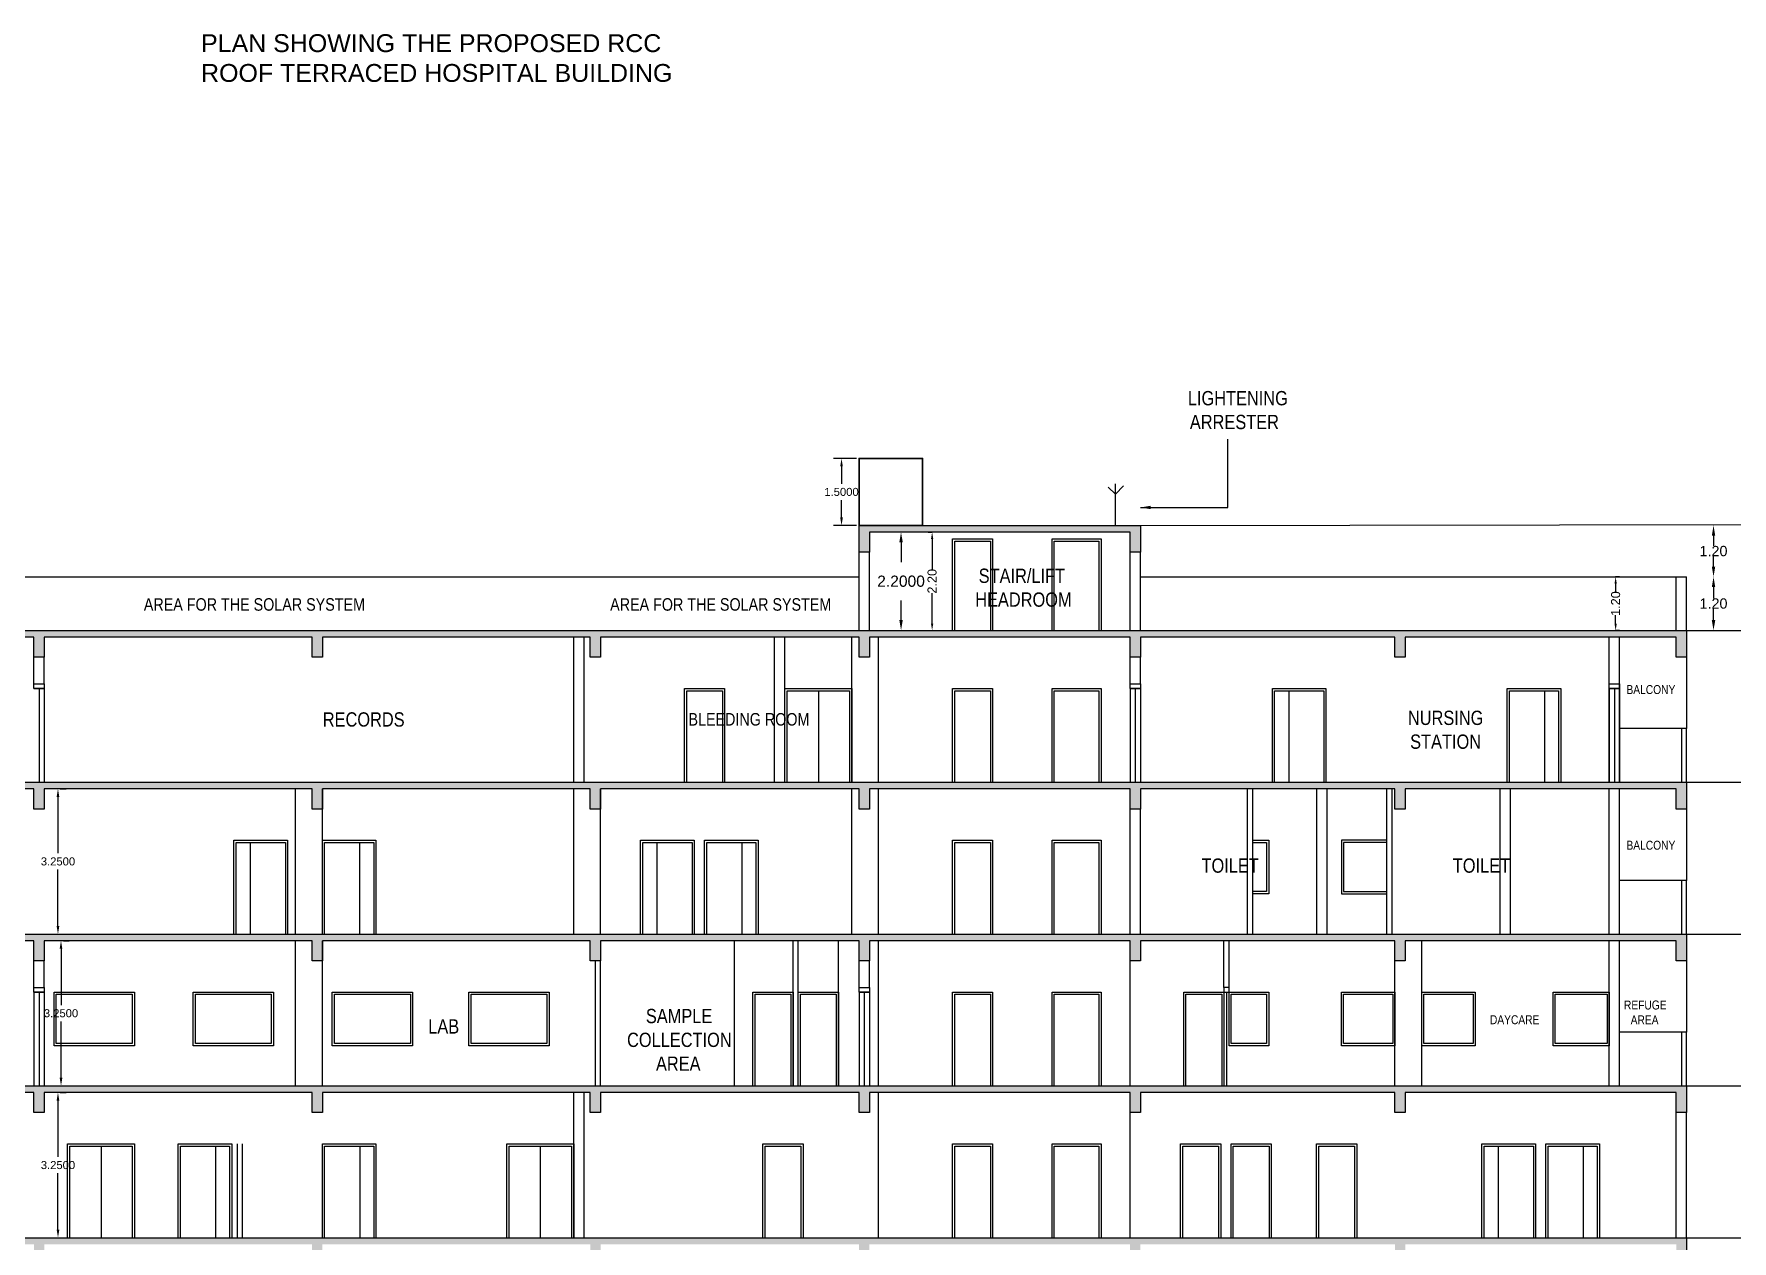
# Model space of a CAD drawing. Header units: metres. Extents: x -38 to 401, y 28 to 287.
# Drawn here: x 342.91 to 380.94, y 260.04 to 287.07 of the extents above; entities that cross this region are included whole.
import ezdxf

# ---------------------------------------------------------------- set-up
doc = ezdxf.new("R2010")
doc.units = ezdxf.units.M
doc.linetypes.add('HIDDEN2', pattern=[0.1875, 0.125, -0.0625])
doc.layers.add('000 ML', color=252, linetype='Continuous')
doc.layers.add('BLK_1_FLR_5_AC_ROOM_1', color=117, linetype='Continuous')
for name, color, linetype, lineweight in [('BLK_1_FLR_4_REGULAR_ROOM_2', 4, 'Continuous', 30), ('BLK_1_FLR_6_REGULAR_ROOM_1', 4, 'Continuous', 30), ('BLK_1_PARAPET_HT', 4, 'Continuous', 30), ('BLK_1_ROOF_WATER_TANK_HT', 5, 'HIDDEN2', 5), ('BLK_1_STAIR_HEADROOM', 7, 'Continuous', 30)]:
    doc.layers.add(name, color=color, linetype=linetype, lineweight=lineweight)
doc.styles.get("Standard").update_dxf_attribs({"font": 'arial.ttf'})
doc.dimstyles.get("Standard").update_dxf_attribs({"dimtxt": 0.18, "dimasz": 0.18, "dimexe": 0.18, "dimexo": 0.0625, "dimgap": 0.09, "dimtad": 0, "dimtih": 1, "dimtoh": 1, "dimdec": 4, "dimzin": 0, "dimdsep": 46, "dimtxsty": 'Standard', "dimcen": 0.09, "dimadec": 0, "dimazin": 0, "dimtfac": 1, "dimtdec": 4, "dimtofl": 0, "dimtmove": 0, "dimatfit": 3, "dimfxl": 0, "dimtolj": 1, "dimtzin": 0, "dimarcsym": 0})
doc.dimstyles.new('STANDARD$0', dxfattribs={"dimtxt": 7, "dimasz": 3, "dimexe": 3, "dimexo": 1, "dimgap": 1.5, "dimtad": 1, "dimdec": 1, "dimzin": 1, "dimdsep": 46, "dimlunit": 4, "dimtxsty": 'Standard', "dimblk": 'OBLIQUE', "dimcen": 0.09375, "dimdle": 1, "dimclrd": 8, "dimclre": 8, "dimclrt": 7, "dimadec": 1, "dimazin": 0, "dimtfac": 1, "dimtdec": 1, "dimtix": 1, "dimtmove": 2, "dimatfit": 3, "dimldrblk": 'ARCHTICK', "dimfxl": 0, "dimfrac": 2, "dimtolj": 1, "dimtzin": 0, "dimarcsym": 0})

# ---------------------------------------------------------------- blocks, each defined once
blk = doc.blocks.new('*D108')
at = {"color": 0, "lineweight": -2}
for p, q in [((380.522, 274.686), (380.522, 274.433)), ((380.522, 273.946), (380.522, 274.198))]:
    blk.add_line(p, q, dxfattribs=at)
at = {"color": 0}
for points in [[(380.484, 274.686), (380.561, 274.686), (380.522, 274.916)], [(380.484, 273.946), (380.561, 273.946), (380.522, 273.716)]]:
    blk.add_solid(points, dxfattribs=at)
at = {"layer": 'Defpoints', "color": 0}
for p in [(379.917, 274.916), (380.522, 274.916), (379.917, 273.716)]:
    blk.add_point(p, dxfattribs=at)
at = {"color": 0, "lineweight": 25, "insert": (380.522, 274.316), "char_height": 0.23, "attachment_point": 5}
blk.add_mtext('\\A1;1.20', dxfattribs=at)
blk = doc.blocks.new('*D109')
at = {"color": 0, "lineweight": -2}
for p, q in [((380.522, 275.836), (380.522, 275.608)), ((380.522, 275.146), (380.522, 275.373))]:
    blk.add_line(p, q, dxfattribs=at)
at = {"color": 0}
for points in [[(380.484, 275.836), (380.561, 275.836), (380.522, 276.066)], [(380.484, 275.146), (380.561, 275.146), (380.522, 274.916)]]:
    blk.add_solid(points, dxfattribs=at)
at = {"layer": 'Defpoints', "color": 0}
for p in [(367.687, 276.066), (380.522, 276.066), (379.917, 274.916)]:
    blk.add_point(p, dxfattribs=at)
at = {"color": 0, "lineweight": 25, "insert": (380.522, 275.491), "char_height": 0.23, "attachment_point": 5}
blk.add_mtext('\\A1;1.20', dxfattribs=at)
blk = doc.blocks.new('*D718')
at = {"color": 0, "lineweight": -2}
for p, q in [((362.326, 275.686), (362.326, 275.243)), ((362.326, 273.946), (362.326, 274.388))]:
    blk.add_line(p, q, dxfattribs=at)
at = {"color": 0}
for points in [[(362.288, 275.686), (362.365, 275.686), (362.326, 275.916)], [(362.288, 273.946), (362.365, 273.946), (362.326, 273.716)]]:
    blk.add_solid(points, dxfattribs=at)
at = {"layer": 'Defpoints', "color": 0}
for p in [(362.318, 275.916, -1.97), (362.318, 273.716, -1.97), (362.326, 273.716)]:
    blk.add_point(p, dxfattribs=at)
at = {"color": 0, "lineweight": 25, "insert": (362.326, 274.816), "char_height": 0.25, "attachment_point": 5}
blk.add_mtext('\\A1;2.2000', dxfattribs=at)
blk = doc.blocks.new('*D815')
at = {"layer": 'BLK_1_FLR_5_AC_ROOM_1', "color": 0, "lineweight": -2}
for p, q in [((343.565, 266.766), (343.693, 266.766)), ((343.513, 266.586), (343.513, 265.323)), ((343.513, 263.696), (343.513, 264.959)), ((343.565, 263.516), (343.693, 263.516))]:
    blk.add_line(p, q, dxfattribs=at)
at = {"layer": 'BLK_1_FLR_5_AC_ROOM_1', "color": 0}
for points in [[(343.483, 266.586), (343.543, 266.586), (343.513, 266.766)], [(343.483, 263.696), (343.543, 263.696), (343.513, 263.516)]]:
    blk.add_solid(points, dxfattribs=at)
at = {"layer": 'Defpoints', "color": 0}
for p in [(343.503, 266.766), (343.513, 266.766), (343.503, 263.516)]:
    blk.add_point(p, dxfattribs=at)
at = {"layer": 'BLK_1_FLR_5_AC_ROOM_1', "color": 0, "lineweight": 30, "insert": (343.513, 265.141), "char_height": 0.18, "attachment_point": 5}
blk.add_mtext('\\A1;3.2500', dxfattribs=at)
blk = doc.blocks.new('*D817')
at = {"layer": 'BLK_1_STAIR_HEADROOM', "color": 0, "lineweight": -2}
for p, q in [((362.933, 275.916), (363.022, 275.916)), ((363.022, 275.763), (363.022, 275.083)), ((363.022, 273.868), (363.022, 274.548)), ((362.933, 273.716), (363.022, 273.716))]:
    blk.add_line(p, q, dxfattribs=at)
at = {"layer": 'BLK_1_STAIR_HEADROOM', "color": 0}
for points in [[(362.997, 275.763), (363.048, 275.763), (363.022, 275.916)], [(362.997, 273.868), (363.048, 273.868), (363.022, 273.716)]]:
    blk.add_solid(points, dxfattribs=at)
at = {"layer": 'Defpoints', "color": 0}
for p in [(362.732, 275.916), (362.732, 273.716), (363.022, 273.716)]:
    blk.add_point(p, dxfattribs=at)
at = {"layer": 'BLK_1_STAIR_HEADROOM', "color": 0, "lineweight": 30, "insert": (363.022, 274.816), "char_height": 0.2032, "attachment_point": 5, "rotation": 90}
blk.add_mtext('\\A1;2.20', dxfattribs=at)
blk = doc.blocks.new('*D818')
at = {"layer": 'BLK_1_PARAPET_HT', "color": 0, "lineweight": -2}
for p, q in [((378.42, 274.916), (378.33, 274.916)), ((378.33, 274.763), (378.33, 274.572)), ((378.33, 273.868), (378.33, 274.059)), ((378.42, 273.716), (378.33, 273.716))]:
    blk.add_line(p, q, dxfattribs=at)
at = {"layer": 'BLK_1_PARAPET_HT', "color": 0}
for points in [[(378.305, 274.763), (378.356, 274.763), (378.33, 274.916)], [(378.305, 273.868), (378.356, 273.868), (378.33, 273.716)]]:
    blk.add_solid(points, dxfattribs=at)
at = {"layer": 'Defpoints', "color": 0}
for p in [(379.917, 274.916), (378.33, 273.716), (379.917, 273.716)]:
    blk.add_point(p, dxfattribs=at)
at = {"layer": 'BLK_1_PARAPET_HT', "color": 0, "lineweight": 30, "insert": (378.33, 274.316), "char_height": 0.2032, "attachment_point": 5, "rotation": 90}
blk.add_mtext('\\A1;1.20', dxfattribs=at)
blk = doc.blocks.new('*D923')
at = {"layer": 'BLK_1_FLR_4_REGULAR_ROOM_2', "color": 0, "lineweight": -2}
for p, q in [((343.445, 263.186), (343.445, 261.923)), ((343.497, 263.366), (343.625, 263.366)), ((343.445, 260.296), (343.445, 261.559)), ((343.497, 260.116), (343.625, 260.116))]:
    blk.add_line(p, q, dxfattribs=at)
at = {"layer": 'BLK_1_FLR_4_REGULAR_ROOM_2', "color": 0}
for points in [[(343.415, 263.186), (343.475, 263.186), (343.445, 263.366)], [(343.415, 260.296), (343.475, 260.296), (343.445, 260.116)]]:
    blk.add_solid(points, dxfattribs=at)
at = {"layer": 'Defpoints', "color": 0}
for p in [(343.435, 263.366), (343.445, 263.366), (343.435, 260.116)]:
    blk.add_point(p, dxfattribs=at)
at = {"layer": 'BLK_1_FLR_4_REGULAR_ROOM_2', "color": 0, "lineweight": 30, "insert": (343.445, 261.741), "char_height": 0.18, "attachment_point": 5}
blk.add_mtext('\\A1;3.2500', dxfattribs=at)
blk = doc.blocks.new('*D927')
at = {"layer": 'BLK_1_FLR_6_REGULAR_ROOM_1', "color": 0, "lineweight": -2}
for p, q in [((343.497, 270.166), (343.625, 270.166)), ((343.445, 269.986), (343.445, 268.723)), ((343.445, 267.096), (343.445, 268.359)), ((343.497, 266.916), (343.625, 266.916))]:
    blk.add_line(p, q, dxfattribs=at)
at = {"layer": 'BLK_1_FLR_6_REGULAR_ROOM_1', "color": 0}
for points in [[(343.415, 269.986), (343.475, 269.986), (343.445, 270.166)], [(343.415, 267.096), (343.475, 267.096), (343.445, 266.916)]]:
    blk.add_solid(points, dxfattribs=at)
at = {"layer": 'Defpoints', "color": 0}
for p in [(343.435, 270.166), (343.445, 270.166), (343.435, 266.916)]:
    blk.add_point(p, dxfattribs=at)
at = {"layer": 'BLK_1_FLR_6_REGULAR_ROOM_1', "color": 0, "lineweight": 30, "insert": (343.445, 268.541), "char_height": 0.18, "attachment_point": 5}
blk.add_mtext('\\A1;3.2500', dxfattribs=at)
blk = doc.blocks.new('*D722')
at = {"layer": 'BLK_1_ROOF_WATER_TANK_HT', "color": 0, "linetype": 'ByBlock', "lineweight": -2}
for p, q in [((361.325, 277.566), (360.813, 277.566)), ((360.993, 277.386), (360.993, 276.998)), ((360.993, 276.246), (360.993, 276.634)), ((361.325, 276.066), (360.813, 276.066))]:
    blk.add_line(p, q, dxfattribs=at)
at = {"layer": 'BLK_1_ROOF_WATER_TANK_HT', "color": 0, "linetype": 'ByBlock'}
for points in [[(360.963, 277.386), (361.023, 277.386), (360.993, 277.566)], [(360.963, 276.246), (361.023, 276.246), (360.993, 276.066)]]:
    blk.add_solid(points, dxfattribs=at)
at = {"layer": 'Defpoints', "color": 0, "linetype": 'ByBlock'}
for p in [(361.387, 277.566), (360.993, 276.066), (361.387, 276.066)]:
    blk.add_point(p, dxfattribs=at)
at = {"layer": 'BLK_1_ROOF_WATER_TANK_HT', "color": 0, "linetype": 'ByBlock', "lineweight": 35, "insert": (360.993, 276.816), "char_height": 0.18, "attachment_point": 5}
blk.add_mtext('\\A1;1.5000', dxfattribs=at)

msp = doc.modelspace()

# ---------------------------------------------------------------- hatches: boundary and pattern name
at = {"lineweight": 25}
h = msp.add_hatch(dxfattribs=at)
h.set_pattern_fill('AR-CONC', scale=0.03)
h.set_pattern_definition([(50, (-2333.74645, 1454.61457), (0.215178055, -0.01882564), [0.0225, -0.2475]), (355, (-2333.74645, 1454.61457), (-0.0416254, 0.22565764), [0.018, -0.198]), (100.4514445, (-2333.72852, 1454.613), (0.173552654, 0.206831997), [0.019122058, -0.210342634]), (46.1842, (-2333.74645, 1454.67457), (0.3201724, -0.049655784), [0.03375, -0.37125]), (96.635635, (-2333.71977, 1454.67043), (0.280398584, 0.29223558), [0.028683103, -0.315514128]), (351.184164, (-2333.74645, 1454.67457), (0.280398584, 0.29223558), [0.027, -0.297]), (21, (-2333.71645, 1454.65957), (0.179072116, -0.120785667), [0.0225, -0.2475]), (326, (-2333.71645, 1454.65957), (0.0729946, 0.217545014), [0.018, -0.198]), (71.451445, (-2333.70153, 1454.6495), (0.252066713, 0.096759346), [0.019122057, -0.210342634]), (37.5, (-2333.74645, 1454.61457), (0.0036479566, 0.0998681561), [0, -0.1956, 0, -0.201, 0, -0.19875]), (7.5, (-2333.74645, 1454.61457), (0.0789208612, 0.1183235136), [0, -0.1146, 0, -0.1911, 0, -0.07575]), (327.5, (-2333.81335, 1454.61457), (0.1601467309, -0.0067664615), [0, -0.075, 0, -0.234, 0, -0.3105]), (317.5, (-2333.84335, 1454.61457), (0.174955851, 0.030031495), [0, -0.0975, 0, -0.1554, 0, -0.2205])])
h.paths.add_polyline_path([(361.38718, 276.0657), (361.38718, 275.4657), (361.61718, 275.4657), (361.61718, 275.9157), (367.45718, 275.9157), (367.45718, 275.4657), (367.68718, 275.4657), (367.68718, 276.0657)])
h = msp.add_hatch(dxfattribs=at)
h.set_pattern_fill('AR-CONC', scale=0.03)
h.set_pattern_definition([(50, (-2438.04541, 2581.9485), (0.215178055, -0.0188256405), [0.0225, -0.2475]), (355, (-2438.04541, 2581.9485), (-0.0416254, 0.22565764), [0.018, -0.198]), (100.4514445, (-2438.02748, 2581.94694), (0.173552654, 0.206831997), [0.019122058, -0.210342634]), (46.1842, (-2438.04541, 2582.0085), (0.3201724, -0.049655784), [0.03375, -0.37125]), (96.635635, (-2438.01873, 2582.00437), (0.280398584, 0.29223558), [0.028683103, -0.315514128]), (351.184164, (-2438.0454, 2582.0085), (0.280398584, 0.29223558), [0.027, -0.297]), (21, (-2438.01541, 2581.9935), (0.179072116, -0.120785667), [0.0225, -0.2475]), (326, (-2438.01541, 2581.9935), (0.0729946, 0.217545014), [0.018, -0.198]), (71.451445, (-2438.0005, 2581.98344), (0.252066713, 0.096759346), [0.019122057, -0.210342634]), (37.5, (-2438.045415, 2581.94851), (0.0036479566, 0.0998681561), [0, -0.1956, 0, -0.201, 0, -0.19875]), (7.5, (-2438.04541, 2581.94851), (0.0789208612, 0.1183235136), [0, -0.1146, 0, -0.1911, 0, -0.07575]), (327.5, (-2438.112315, 2581.94851), (0.1601467309, -0.0067664615), [0, -0.075, 0, -0.234, 0, -0.3105]), (317.5, (-2438.14231, 2581.9485), (0.174955851, 0.0300314947), [0, -0.0975, 0, -0.1554, 0, -0.2205])])
h.paths.add_polyline_path([(332.42718, 273.7157), (379.91718, 273.7157), (379.91718, 273.1157), (379.68718, 273.1157), (379.68718, 273.5657), (373.61718, 273.5657), (373.61718, 273.1157), (373.38718, 273.1157), (373.38718, 273.5657), (367.68718, 273.5657), (367.68718, 273.1157), (367.45718, 273.1157), (367.45718, 273.5657), (361.61718, 273.5657), (361.61718, 273.1157), (361.38718, 273.1157), (361.38718, 273.5657), (355.59718, 273.5657), (355.59718, 273.1157), (355.36718, 273.1157), (355.36718, 273.5657), (349.36718, 273.5657), (349.36718, 273.1157), (349.13718, 273.1157), (349.13718, 273.5657), (343.13718, 273.5657), (343.13718, 273.1157), (342.90718, 273.1157), (342.90718, 273.5657), (336.53718, 273.5657), (336.53718, 273.1157), (336.30718, 273.1157), (336.30718, 273.5657), (333.90718, 273.5657), (333.90718, 273.1157), (333.67718, 273.1157), (333.67718, 273.5657), (332.42718, 273.5657)])
h = msp.add_hatch(dxfattribs=at)
h.set_pattern_fill('AR-CONC', scale=0.03)
h.set_pattern_definition([(50, (-2438.04541, 2578.5485), (0.215178055, -0.0188256405), [0.0225, -0.2475]), (355, (-2438.04541, 2578.5485), (-0.0416254, 0.22565764), [0.018, -0.198]), (100.4514445, (-2438.02748, 2578.54694), (0.173552654, 0.206831997), [0.019122058, -0.210342634]), (46.1842, (-2438.04541, 2578.6085), (0.3201724, -0.049655784), [0.03375, -0.37125]), (96.635635, (-2438.01873, 2578.60437), (0.280398584, 0.29223558), [0.028683103, -0.315514128]), (351.184164, (-2438.0454, 2578.6085), (0.280398584, 0.29223558), [0.027, -0.297]), (21, (-2438.01541, 2578.5935), (0.179072116, -0.120785667), [0.0225, -0.2475]), (326, (-2438.01541, 2578.5935), (0.0729946, 0.217545014), [0.018, -0.198]), (71.451445, (-2438.0005, 2578.58344), (0.252066713, 0.096759346), [0.019122057, -0.210342634]), (37.5, (-2438.045415, 2578.54851), (0.0036479566, 0.0998681561), [0, -0.1956, 0, -0.201, 0, -0.19875]), (7.5, (-2438.04541, 2578.54851), (0.0789208612, 0.1183235136), [0, -0.1146, 0, -0.1911, 0, -0.07575]), (327.5, (-2438.112315, 2578.54851), (0.1601467309, -0.0067664615), [0, -0.075, 0, -0.234, 0, -0.3105]), (317.5, (-2438.14231, 2578.5485), (0.174955851, 0.0300314947), [0, -0.0975, 0, -0.1554, 0, -0.2205])])
h.paths.add_polyline_path([(332.42718, 270.3157), (379.91718, 270.3157), (379.91718, 269.7157), (379.68718, 269.7157), (379.68718, 270.1657), (373.61718, 270.1657), (373.61718, 269.7157), (373.38718, 269.7157), (373.38718, 270.1657), (367.68718, 270.1657), (367.68718, 269.7157), (367.45718, 269.7157), (367.45718, 270.1657), (361.61718, 270.1657), (361.61718, 269.7157), (361.38718, 269.7157), (361.38718, 270.1657), (355.59718, 270.1657), (355.59718, 269.7157), (355.36718, 269.7157), (355.36718, 270.1657), (349.36718, 270.1657), (349.36718, 269.7157), (349.13718, 269.7157), (349.13718, 270.1657), (343.13718, 270.1657), (343.13718, 269.7157), (342.90718, 269.7157), (342.90718, 270.1657), (336.53718, 270.1657), (336.53718, 269.7157), (336.30718, 269.7157), (336.30718, 270.1657), (333.90718, 270.1657), (333.90718, 269.7157), (333.67718, 269.7157), (333.67718, 270.1657), (332.42718, 270.1657)])
h = msp.add_hatch(dxfattribs=at)
h.set_pattern_fill('AR-CONC', scale=0.03)
h.set_pattern_definition([(50, (-2438.04541, 2575.1485), (0.215178055, -0.0188256405), [0.0225, -0.2475]), (355, (-2438.04541, 2575.1485), (-0.0416254, 0.22565764), [0.018, -0.198]), (100.4514445, (-2438.02748, 2575.14694), (0.173552654, 0.206831997), [0.019122058, -0.210342634]), (46.1842, (-2438.04541, 2575.2085), (0.3201724, -0.049655784), [0.03375, -0.37125]), (96.635635, (-2438.01873, 2575.20437), (0.280398584, 0.29223558), [0.028683103, -0.315514128]), (351.184164, (-2438.0454, 2575.2085), (0.280398584, 0.29223558), [0.027, -0.297]), (21, (-2438.01541, 2575.1935), (0.179072116, -0.120785667), [0.0225, -0.2475]), (326, (-2438.01541, 2575.1935), (0.0729946, 0.217545014), [0.018, -0.198]), (71.451445, (-2438.0005, 2575.18344), (0.252066713, 0.096759346), [0.019122057, -0.210342634]), (37.5, (-2438.045415, 2575.14851), (0.0036479566, 0.0998681561), [0, -0.1956, 0, -0.201, 0, -0.19875]), (7.5, (-2438.04541, 2575.14851), (0.0789208612, 0.1183235136), [0, -0.1146, 0, -0.1911, 0, -0.07575]), (327.5, (-2438.112315, 2575.14851), (0.1601467309, -0.0067664615), [0, -0.075, 0, -0.234, 0, -0.3105]), (317.5, (-2438.14231, 2575.1485), (0.174955851, 0.0300314947), [0, -0.0975, 0, -0.1554, 0, -0.2205])])
h.paths.add_polyline_path([(332.42718, 266.9157), (379.91718, 266.9157), (379.91718, 266.3157), (379.68718, 266.3157), (379.68718, 266.7657), (373.61718, 266.7657), (373.61718, 266.3157), (373.38718, 266.3157), (373.38718, 266.7657), (367.68718, 266.7657), (367.68718, 266.3157), (367.45718, 266.3157), (367.45718, 266.7657), (361.61718, 266.7657), (361.61718, 266.3157), (361.38718, 266.3157), (361.38718, 266.7657), (355.59718, 266.7657), (355.59718, 266.3157), (355.36718, 266.3157), (355.36718, 266.7657), (349.36718, 266.7657), (349.36718, 266.3157), (349.13718, 266.3157), (349.13718, 266.7657), (343.13718, 266.7657), (343.13718, 266.3157), (342.90718, 266.3157), (342.90718, 266.7657), (336.53718, 266.7657), (336.53718, 266.3157), (336.30718, 266.3157), (336.30718, 266.7657), (333.90718, 266.7657), (333.90718, 266.3157), (333.67718, 266.3157), (333.67718, 266.7657), (332.42718, 266.7657)])
h = msp.add_hatch(dxfattribs=at)
h.set_pattern_fill('AR-CONC', scale=0.03)
h.set_pattern_definition([(50, (-2438.04541, 2571.7485), (0.215178055, -0.0188256405), [0.0225, -0.2475]), (355, (-2438.04541, 2571.7485), (-0.0416254, 0.22565764), [0.018, -0.198]), (100.4514445, (-2438.02748, 2571.74694), (0.173552654, 0.206831997), [0.019122058, -0.210342634]), (46.1842, (-2438.04541, 2571.8085), (0.3201724, -0.049655784), [0.03375, -0.37125]), (96.635635, (-2438.01873, 2571.80437), (0.280398584, 0.29223558), [0.028683103, -0.315514128]), (351.184164, (-2438.0454, 2571.8085), (0.280398584, 0.29223558), [0.027, -0.297]), (21, (-2438.01541, 2571.7935), (0.179072116, -0.120785667), [0.0225, -0.2475]), (326, (-2438.01541, 2571.7935), (0.0729946, 0.217545014), [0.018, -0.198]), (71.451445, (-2438.0005, 2571.78344), (0.252066713, 0.096759346), [0.019122057, -0.210342634]), (37.5, (-2438.045415, 2571.74851), (0.0036479566, 0.0998681561), [0, -0.1956, 0, -0.201, 0, -0.19875]), (7.5, (-2438.04541, 2571.74851), (0.0789208612, 0.1183235136), [0, -0.1146, 0, -0.1911, 0, -0.07575]), (327.5, (-2438.112315, 2571.74851), (0.1601467309, -0.0067664615), [0, -0.075, 0, -0.234, 0, -0.3105]), (317.5, (-2438.14231, 2571.7485), (0.174955851, 0.0300314947), [0, -0.0975, 0, -0.1554, 0, -0.2205])])
h.paths.add_polyline_path([(332.42718, 263.5157), (379.91718, 263.5157), (379.91718, 262.9157), (379.68718, 262.9157), (379.68718, 263.3657), (373.61718, 263.3657), (373.61718, 262.9157), (373.38718, 262.9157), (373.38718, 263.3657), (367.68718, 263.3657), (367.68718, 262.9157), (367.45718, 262.9157), (367.45718, 263.3657), (361.61718, 263.3657), (361.61718, 262.9157), (361.38718, 262.9157), (361.38718, 263.3657), (355.59718, 263.3657), (355.59718, 262.9157), (355.36718, 262.9157), (355.36718, 263.3657), (349.36718, 263.3657), (349.36718, 262.9157), (349.13718, 262.9157), (349.13718, 263.3657), (343.13718, 263.3657), (343.13718, 262.9157), (342.90718, 262.9157), (342.90718, 263.3657), (336.53718, 263.3657), (336.53718, 262.9157), (336.30718, 262.9157), (336.30718, 263.3657), (333.90718, 263.3657), (333.90718, 262.9157), (333.67718, 262.9157), (333.67718, 263.3657), (332.42718, 263.3657)])
h = msp.add_hatch(dxfattribs=at)
h.set_pattern_fill('AR-CONC', scale=0.03)
h.set_pattern_definition([(50, (-2438.04541, 2568.3485), (0.215178055, -0.0188256405), [0.0225, -0.2475]), (355, (-2438.04541, 2568.3485), (-0.0416254, 0.22565764), [0.018, -0.198]), (100.4514445, (-2438.02748, 2568.34694), (0.173552654, 0.206831997), [0.019122058, -0.210342634]), (46.1842, (-2438.04541, 2568.4085), (0.3201724, -0.049655784), [0.03375, -0.37125]), (96.635635, (-2438.01873, 2568.40437), (0.280398584, 0.29223558), [0.028683103, -0.315514128]), (351.184164, (-2438.0454, 2568.4085), (0.280398584, 0.29223558), [0.027, -0.297]), (21, (-2438.01541, 2568.3935), (0.179072116, -0.120785667), [0.0225, -0.2475]), (326, (-2438.01541, 2568.3935), (0.0729946, 0.217545014), [0.018, -0.198]), (71.451445, (-2438.0005, 2568.38344), (0.252066713, 0.096759346), [0.019122057, -0.210342634]), (37.5, (-2438.045415, 2568.34851), (0.0036479566, 0.0998681561), [0, -0.1956, 0, -0.201, 0, -0.19875]), (7.5, (-2438.04541, 2568.34851), (0.0789208612, 0.1183235136), [0, -0.1146, 0, -0.1911, 0, -0.07575]), (327.5, (-2438.112315, 2568.34851), (0.1601467309, -0.0067664615), [0, -0.075, 0, -0.234, 0, -0.3105]), (317.5, (-2438.14231, 2568.3485), (0.174955851, 0.0300314947), [0, -0.0975, 0, -0.1554, 0, -0.2205])])
h.paths.add_polyline_path([(332.42718, 260.1157), (379.91718, 260.1157), (379.91718, 259.5157), (379.68718, 259.5157), (379.68718, 259.9657), (373.61718, 259.9657), (373.61718, 259.5157), (373.38718, 259.5157), (373.38718, 259.9657), (367.68718, 259.9657), (367.68718, 259.5157), (367.45718, 259.5157), (367.45718, 259.9657), (361.61718, 259.9657), (361.61718, 259.5157), (361.38718, 259.5157), (361.38718, 259.9657), (355.59718, 259.9657), (355.59718, 259.5157), (355.36718, 259.5157), (355.36718, 259.9657), (349.36718, 259.9657), (349.36718, 259.5157), (349.13718, 259.5157), (349.13718, 259.9657), (343.13718, 259.9657), (343.13718, 259.5157), (342.90718, 259.5157), (342.90718, 259.9657), (336.53718, 259.9657), (336.53718, 259.5157), (336.30718, 259.5157), (336.30718, 259.9657), (333.90718, 259.9657), (333.90718, 259.5157), (333.67718, 259.5157), (333.67718, 259.9657), (332.42718, 259.9657)])

# ---------------------------------------------------------------- linework, layer by layer
for p, q in [((367.12556, 276.76488), (366.96792, 276.91938)), ((367.12556, 276.0657), (367.12556, 276.99825)), ((367.12556, 276.76488), (367.31098, 276.95406, 1.96973))]:
    msp.add_line(p, q, dxfattribs=at)
at = {"color": 7, "lineweight": 25}
for p, q in [((367.68718, 276.0657), (396.98743, 276.1157)), ((367.45718, 275.9157), (361.61718, 275.9157)), ((367.45718, 275.4657), (367.45718, 275.9157)), ((361.38718, 273.7157), (361.38718, 275.4657)), ((361.61718, 273.7157), (361.61718, 275.4657)), ((367.68718, 275.4657), (367.45718, 275.4657)), ((367.45718, 273.7157), (367.45718, 275.4657)), ((367.68718, 273.7157), (367.68718, 275.4657)), ((336.53718, 274.9157), (361.38718, 274.9157)), ((367.68718, 274.9157), (379.91718, 274.9157)), ((379.68718, 273.7157), (379.68718, 274.9157)), ((379.91718, 273.7157), (379.91718, 274.9157)), ((354.99718, 270.3157), (354.99718, 273.5657)), ((355.22718, 270.3157), (355.22718, 273.5657)), ((359.49468, 270.3157), (359.49468, 273.5657)), ((359.72468, 270.3157), (359.72468, 273.5657)), ((361.22468, 270.3157), (361.22468, 273.5657)), ((361.22468, 270.3157), (361.22468, 273.5657)), ((361.82468, 270.3157), (361.82468, 273.5657)), ((361.82468, 270.3157), (361.82468, 273.5657)), ((378.18718, 270.3157), (378.18718, 273.5657)), ((378.41718, 270.3157), (378.41718, 273.5657)), ((379.91718, 273.7157), (396.93894, 273.7157)), ((342.90718, 272.5157), (342.90718, 273.1157)), ((343.13718, 272.5157), (343.13718, 273.1157)), ((367.45718, 272.5157), (367.45718, 273.1157)), ((367.68718, 272.5157), (367.68718, 273.1157)), ((379.91718, 273.1157), (379.91718, 271.5157)), ((342.90718, 272.4157), (343.13718, 272.4157)), ((343.02218, 272.4157), (343.02218, 270.3157)), ((343.13718, 272.4157), (343.13718, 270.3157)), ((360.47468, 272.3657), (360.47468, 270.3157)), ((367.45718, 272.4157), (367.68718, 272.4157)), ((367.45718, 272.4157), (367.45718, 270.3157)), ((367.57218, 272.4157), (367.57218, 270.3157)), ((367.68718, 272.4157), (367.68718, 270.3157)), ((371.00751, 272.3657), (371.00751, 270.3157)), ((376.73685, 272.3657), (376.73685, 270.3157)), ((378.18718, 272.4157), (378.41718, 272.4157)), ((378.18718, 272.4157), (378.18718, 270.3157)), ((378.30218, 272.4157), (378.30218, 270.3157)), ((378.41718, 272.4157), (378.41718, 270.3157)), ((379.80218, 271.5157), (378.41718, 271.5157)), ((348.76718, 266.9157), (348.76718, 270.1657)), ((349.36718, 266.9157), (349.36718, 270.1657)), ((354.99718, 266.9157), (354.99718, 270.1657)), ((354.99718, 266.9157), (354.99718, 270.1657)), ((355.59718, 266.9157), (355.59718, 270.1657)), ((355.59718, 266.9157), (355.59718, 270.1657)), ((361.22468, 266.9157), (361.22468, 270.1657)), ((361.22468, 266.9157), (361.22468, 270.1657)), ((361.82468, 266.9157), (361.82468, 270.1657)), ((361.82468, 266.9157), (361.82468, 270.1657)), ((370.08718, 266.9157), (370.08718, 270.1657)), ((370.20218, 266.9157), (370.20218, 270.1657)), ((371.63751, 266.9157), (371.63751, 270.1657)), ((371.86751, 266.9157), (371.86751, 270.1657)), ((373.20685, 266.9157), (373.20685, 270.1657)), ((373.32185, 266.9157), (373.32185, 270.1657)), ((375.74185, 266.9157), (375.74185, 270.1657)), ((375.97185, 266.9157), (375.97185, 270.1657)), ((378.18718, 266.9157), (378.18718, 270.1657)), ((378.41718, 266.9157), (378.41718, 270.1657)), ((379.91718, 270.3157), (396.97827, 270.3157)), ((367.45718, 266.9157), (367.45718, 269.7157)), ((367.45718, 266.9157), (367.45718, 269.7157)), ((367.68718, 266.9157), (367.68718, 269.7157)), ((379.91718, 269.7157), (379.91718, 268.1157)), ((347.75251, 268.9657), (347.75251, 266.9157)), ((350.20155, 268.9657), (350.20155, 266.9157)), ((356.86018, 268.9657), (356.86018, 266.9157)), ((358.75951, 268.9657), (358.75951, 266.9157)), ((379.80218, 268.1157), (378.41718, 268.1157)), ((348.76718, 263.5157), (348.76718, 266.7657)), ((349.36718, 263.5157), (349.36718, 266.7657)), ((358.59468, 263.5157), (358.59468, 266.7657)), ((359.91018, 263.5157), (359.91018, 266.7657)), ((360.02518, 263.5157), (360.02518, 266.7657)), ((360.92518, 263.5157), (360.92518, 266.7657)), ((361.82468, 263.5157), (361.82468, 266.7657)), ((369.55718, 265.7157), (369.55718, 266.7657)), ((369.67218, 265.7157), (369.67218, 266.7657)), ((373.38718, 263.5157), (373.38718, 266.7657)), ((373.38718, 263.5157), (373.38718, 266.7657)), ((373.98718, 263.5157), (373.98718, 266.7657)), ((373.98718, 263.5157), (373.98718, 266.7657)), ((378.18718, 263.5157), (378.18718, 266.7657)), ((378.41718, 263.5157), (378.41718, 266.7657)), ((379.91718, 266.9157), (396.97813, 266.9157)), ((342.90718, 265.7157), (342.90718, 266.3157)), ((343.13718, 265.7157), (343.13718, 266.3157)), ((355.48218, 263.5157), (355.48218, 266.3157)), ((355.59718, 263.5157), (355.59718, 266.3157)), ((361.38718, 265.7157), (361.38718, 266.3157)), ((361.61718, 265.7157), (361.61718, 266.3157)), ((367.45718, 263.5157), (367.45718, 266.3157)), ((379.91718, 266.3157), (379.91718, 264.7157)), ((342.90718, 265.6157), (343.13718, 265.6157)), ((342.90718, 265.6157), (342.90718, 263.5157)), ((343.02218, 265.6157), (343.02218, 263.5157)), ((343.13718, 265.6157), (343.13718, 263.5157)), ((361.38718, 265.6157), (361.61718, 265.6157)), ((361.38718, 265.6157), (361.38718, 263.5157)), ((361.50218, 265.6157), (361.50218, 263.5157)), ((361.61718, 265.6157), (361.61718, 263.5157)), ((369.55718, 265.6157), (369.67218, 265.6157)), ((369.61468, 265.6157), (369.61468, 263.5157)), ((379.80218, 264.7157), (378.41718, 264.7157)), ((354.99718, 260.1157), (354.99718, 263.3657)), ((355.22718, 260.1157), (355.22718, 263.3657)), ((361.82468, 260.1157), (361.82468, 263.3657)), ((379.91718, 263.5157), (396.98333, 263.5157)), ((354.99718, 260.1157), (354.99718, 262.9157)), ((355.22718, 260.1157), (355.22718, 262.9157)), ((367.45718, 260.1157), (367.45718, 262.9157)), ((379.68718, 260.1157), (379.68718, 262.9157)), ((379.91718, 260.1157), (379.91718, 262.9157)), ((344.40965, 262.1657), (344.40965, 260.1157)), ((346.97432, 262.1657), (346.97432, 260.1157)), ((347.45465, 262.2157), (347.45465, 260.1157)), ((347.56965, 262.2157), (347.56965, 260.1157)), ((350.20185, 262.1657), (350.20185, 260.1157)), ((354.24718, 262.1657), (354.24711, 260.1157)), ((375.70251, 262.1657), (375.70251, 260.1157)), ((377.60185, 262.1657), (377.60185, 260.1157)), ((379.91718, 260.1157), (397.01391, 260.1157))]:
    msp.add_line(p, q, dxfattribs=at)
for points in [[(361.61718, 275.9157), (361.61718, 275.4657), (361.38718, 275.4657), (361.38718, 276.0657), (367.68718, 276.0657), (367.68718, 275.4657)], [(363.47718, 273.7157), (363.47718, 275.7657), (364.37718, 275.7657), (364.37718, 273.7157)], [(365.70718, 273.7157), (365.70718, 275.7657), (366.80718, 275.7657), (366.80718, 273.7157)], [(363.52718, 273.7157), (363.52718, 275.7157), (364.32718, 275.7157), (364.32718, 273.7157)], [(365.75718, 273.7157), (365.75718, 275.7157), (366.75718, 275.7157), (366.75718, 273.7157)], [(332.42718, 273.7157), (379.91718, 273.7157), (379.91718, 273.1157), (379.68718, 273.1157), (379.68718, 273.5657), (373.61718, 273.5657), (373.61718, 273.1157), (373.38718, 273.1157), (373.38718, 273.5657), (367.68718, 273.5657), (367.68718, 273.1157), (367.45718, 273.1157), (367.45718, 273.5657), (361.61718, 273.5657), (361.61718, 273.1157), (361.38718, 273.1157), (361.38718, 273.5657), (355.59718, 273.5657), (355.59718, 273.1157), (355.36718, 273.1157), (355.36718, 273.5657), (349.36718, 273.5657), (349.36718, 273.1157), (349.13718, 273.1157), (349.13718, 273.5657), (343.13718, 273.5657), (343.13718, 273.1157), (342.90718, 273.1157), (342.90718, 273.5657), (336.53718, 273.5657)], [(357.47593, 270.3157), (357.47593, 272.4157), (358.37593, 272.4157), (358.37593, 270.3157)], [(357.52593, 270.3157), (357.52593, 272.3657), (358.32593, 272.3657), (358.32593, 270.3157)], [(359.72468, 270.3157), (359.72468, 272.4157), (361.22468, 272.4157), (361.22468, 270.3157)], [(359.77468, 270.3157), (359.77468, 272.3657), (361.17468, 272.3657), (361.17468, 270.3157)], [(363.47718, 270.3157), (363.47718, 272.4157), (364.37718, 272.4157), (364.37718, 270.3157)], [(363.52718, 270.3157), (363.52718, 272.3657), (364.32718, 272.3657), (364.32718, 270.3157)], [(365.70718, 270.3157), (365.70718, 272.4157), (366.80718, 272.4157), (366.80718, 270.3157)], [(365.75718, 270.3157), (365.75718, 272.3657), (366.75718, 272.3657), (366.75718, 270.3157)], [(370.64218, 270.3157), (370.64218, 272.4157), (371.84218, 272.4157), (371.84218, 270.3157)], [(370.69218, 270.3157), (370.69218, 272.3657), (371.79218, 272.3657), (371.79218, 270.3157)], [(375.90218, 270.3157), (375.90218, 272.4157), (377.10218, 272.4157), (377.10218, 270.3157)], [(375.95218, 270.3157), (375.95218, 272.3657), (377.05218, 272.3657), (377.05218, 270.3157)], [(379.91718, 270.3157), (379.91718, 271.5157), (379.80218, 271.5157), (379.80218, 270.3157)], [(332.42718, 270.3157), (379.91718, 270.3157), (379.91718, 269.7157), (379.68718, 269.7157), (379.68718, 270.1657), (373.61718, 270.1657), (373.61718, 269.7157), (373.38718, 269.7157), (373.38718, 270.1657), (367.68718, 270.1657), (367.68718, 269.7157), (367.45718, 269.7157), (367.45718, 270.1657), (361.61718, 270.1657), (361.61718, 269.7157), (361.38718, 269.7157), (361.38718, 270.1657), (355.59718, 270.1657), (355.59718, 269.7157), (355.36718, 269.7157), (355.36718, 270.1657), (349.36718, 270.1657), (349.36718, 269.7157), (349.13718, 269.7157), (349.13718, 270.1657), (343.13718, 270.1657), (343.13718, 269.7157), (342.90718, 269.7157), (342.90718, 270.1657), (336.53718, 270.1657)], [(347.38718, 266.9157), (347.38718, 269.0157), (348.58718, 269.0157), (348.58718, 266.9157)], [(347.43718, 266.9157), (347.43718, 268.9657), (348.53718, 268.9657), (348.53718, 266.9157)], [(349.36718, 266.9157), (349.36718, 269.0157), (350.56718, 269.0157), (350.56718, 266.9157)], [(349.41718, 266.9157), (349.41718, 268.9657), (350.51718, 268.9657), (350.51718, 266.9157)], [(356.49485, 266.9157), (356.49485, 269.0157), (357.69485, 269.0157), (357.69485, 266.9157)], [(356.54485, 266.9157), (356.54485, 268.9657), (357.64485, 268.9657), (357.64485, 266.9157)], [(357.92485, 266.9157), (357.92485, 269.0157), (359.12485, 269.0157), (359.12485, 266.9157)], [(357.97485, 266.9157), (357.97485, 268.9657), (359.07485, 268.9657), (359.07485, 266.9157)], [(363.47718, 266.9157), (363.47718, 269.0157), (364.37718, 269.0157), (364.37718, 266.9157)], [(363.52718, 266.9157), (363.52718, 268.9657), (364.32718, 268.9657), (364.32718, 266.9157)], [(365.70718, 266.9157), (365.70718, 269.0157), (366.80718, 269.0157), (366.80718, 266.9157)], [(365.75718, 266.9157), (365.75718, 268.9657), (366.75718, 268.9657), (366.75718, 266.9157)], [(370.20218, 269.0157), (370.56236, 269.0157), (370.56236, 267.8157), (370.20218, 267.8157)], [(370.20218, 268.9657), (370.51236, 268.9657), (370.51236, 267.8657), (370.20218, 267.8657)], [(373.20685, 269.0157), (372.18718, 269.0157), (372.18718, 267.8157), (373.20685, 267.8157)], [(373.20685, 268.9657), (372.23718, 268.9657), (372.23718, 267.8657), (373.20685, 267.8657)], [(379.91718, 266.9157), (379.91718, 268.1157), (379.80218, 268.1157), (379.80218, 266.9157)], [(332.42718, 266.9157), (379.91718, 266.9157), (379.91718, 266.3157), (379.68718, 266.3157), (379.68718, 266.7657), (373.61718, 266.7657), (373.61718, 266.3157), (373.38718, 266.3157), (373.38718, 266.7657), (367.68718, 266.7657), (367.68718, 266.3157), (367.45718, 266.3157), (367.45718, 266.7657), (361.61718, 266.7657), (361.61718, 266.3157), (361.38718, 266.3157), (361.38718, 266.7657), (355.59718, 266.7657), (355.59718, 266.3157), (355.36718, 266.3157), (355.36718, 266.7657), (349.36718, 266.7657), (349.36718, 266.3157), (349.13718, 266.3157), (349.13718, 266.7657), (343.13718, 266.7657), (343.13718, 266.3157), (342.90718, 266.3157), (342.90718, 266.7657), (336.53718, 266.7657)], [(359.01018, 263.5157), (359.01018, 265.6157), (359.91018, 265.6157), (359.91018, 263.5157)], [(359.06018, 263.5157), (359.06018, 265.5657), (359.86018, 265.5657), (359.86018, 263.5157)], [(360.02518, 263.5157), (360.02518, 265.6157), (360.92518, 265.6157), (360.92518, 263.5157)], [(360.07518, 263.5157), (360.07518, 265.5657), (360.87518, 265.5657), (360.87518, 263.5157)], [(363.47718, 263.5157), (363.47718, 265.6157), (364.37718, 265.6157), (364.37718, 263.5157)], [(363.52718, 263.5157), (363.52718, 265.5657), (364.32718, 265.5657), (364.32718, 263.5157)], [(365.70718, 263.5157), (365.70718, 265.6157), (366.80718, 265.6157), (366.80718, 263.5157)], [(365.75718, 263.5157), (365.75718, 265.5657), (366.75718, 265.5657), (366.75718, 263.5157)], [(368.65718, 263.5157), (368.65718, 265.6157), (369.55718, 265.6157), (369.55718, 263.5157)], [(368.70718, 263.5157), (368.70718, 265.5657), (369.50718, 265.5657), (369.50718, 263.5157)], [(379.91718, 263.5157), (379.91718, 264.7157), (379.80218, 264.7157), (379.80218, 263.5157)], [(332.42718, 263.5157), (379.91718, 263.5157), (379.91718, 262.9157), (379.68718, 262.9157), (379.68718, 263.3657), (373.61718, 263.3657), (373.61718, 262.9157), (373.38718, 262.9157), (373.38718, 263.3657), (367.68718, 263.3657), (367.68718, 262.9157), (367.45718, 262.9157), (367.45718, 263.3657), (361.61718, 263.3657), (361.61718, 262.9157), (361.38718, 262.9157), (361.38718, 263.3657), (355.59718, 263.3657), (355.59718, 262.9157), (355.36718, 262.9157), (355.36718, 263.3657), (349.36718, 263.3657), (349.36718, 262.9157), (349.13718, 262.9157), (349.13718, 263.3657), (343.13718, 263.3657), (343.13718, 262.9157), (342.90718, 262.9157), (342.90718, 263.3657), (336.53718, 263.3657)], [(343.65965, 260.1157), (343.65965, 262.2157), (345.15965, 262.2157), (345.15965, 260.1157)], [(343.70965, 260.1157), (343.70965, 262.1657), (345.10965, 262.1657), (345.10965, 260.1157)], [(346.13965, 260.1157), (346.13965, 262.2157), (347.33965, 262.2157), (347.33965, 260.1157)], [(346.18965, 260.1157), (346.18965, 262.1657), (347.28965, 262.1657), (347.28965, 260.1157)], [(349.36718, 260.1157), (349.36718, 262.2157), (350.56718, 262.2157), (350.56718, 260.1157)], [(349.41718, 260.1157), (349.41718, 262.1657), (350.51718, 262.1657), (350.51718, 260.1157)], [(353.49718, 260.1157), (353.49718, 262.2157), (354.99718, 262.2157), (354.99718, 260.1157)], [(353.54718, 260.1157), (353.54718, 262.1657), (354.94718, 262.1657), (354.94718, 260.1157)], [(359.23098, 260.1157), (359.23098, 262.2157), (360.13098, 262.2157), (360.13098, 260.1157)], [(359.28098, 260.1157), (359.28098, 262.1657), (360.08098, 262.1657), (360.08098, 260.1157)], [(363.47718, 260.1157), (363.47718, 262.2157), (364.37718, 262.2157), (364.37718, 260.1157)], [(363.52718, 260.1157), (363.52718, 262.1657), (364.32718, 262.1657), (364.32718, 260.1157)], [(365.70718, 260.1157), (365.70718, 262.2157), (366.80718, 262.2157), (366.80718, 260.1157)], [(365.75718, 260.1157), (365.75718, 262.1657), (366.75718, 262.1657), (366.75718, 260.1157)], [(368.58718, 260.1157), (368.58718, 262.2157), (369.48718, 262.2157), (369.48718, 260.1157)], [(368.63718, 260.1157), (368.63718, 262.1657), (369.43718, 262.1657), (369.43718, 260.1157)], [(369.7172, 260.1157), (369.7172, 262.2157), (370.6172, 262.2157), (370.6172, 260.1157)], [(369.7672, 260.1157), (369.7672, 262.1657), (370.5672, 262.1657), (370.5672, 260.1157)], [(371.6322, 260.1157), (371.6322, 262.2157), (372.5322, 262.2157), (372.5322, 260.1157)], [(371.6822, 260.1157), (371.6822, 262.1657), (372.4822, 262.1657), (372.4822, 260.1157)], [(375.33718, 260.1157), (375.33718, 262.2157), (376.53718, 262.2157), (376.53718, 260.1157)], [(375.38718, 260.1157), (375.38718, 262.1657), (376.48718, 262.1657), (376.48718, 260.1157)], [(376.76718, 260.1157), (376.76718, 262.2157), (377.96718, 262.2157), (377.96718, 260.1157)], [(376.81718, 260.1157), (376.81718, 262.1657), (377.91718, 262.1657), (377.91718, 260.1157)], [(332.42718, 260.1157), (379.91718, 260.1157), (379.91718, 259.5157)]]:
    msp.add_lwpolyline(points, dxfattribs=at)
for points in [[(343.13718, 272.4157), (342.90718, 272.4157), (342.90718, 272.5157), (343.13718, 272.5157)], [(367.68718, 272.4157), (367.45718, 272.4157), (367.45718, 272.5157), (367.68718, 272.5157)], [(378.41718, 272.4157), (378.18718, 272.4157), (378.18718, 272.5157), (378.41718, 272.5157)], [(343.13718, 265.6157), (342.90718, 265.6157), (342.90718, 265.7157), (343.13718, 265.7157)], [(343.35818, 265.6157), (345.15818, 265.6157), (345.15818, 264.4157), (343.35818, 264.4157)], [(343.40818, 265.5657), (345.10818, 265.5657), (345.10818, 264.4657), (343.40818, 264.4657)], [(346.47318, 265.6157), (348.27318, 265.6157), (348.27318, 264.4157), (346.47318, 264.4157)], [(346.52318, 265.5657), (348.22318, 265.5657), (348.22318, 264.4657), (346.52318, 264.4657)], [(349.58818, 265.6157), (351.38818, 265.6157), (351.38818, 264.4157), (349.58818, 264.4157)], [(349.63818, 265.5657), (351.33818, 265.5657), (351.33818, 264.4657), (349.63818, 264.4657)], [(352.64568, 265.6157), (354.44568, 265.6157), (354.44568, 264.4157), (352.64568, 264.4157)], [(352.69568, 265.5657), (354.39568, 265.5657), (354.39568, 264.4657), (352.69568, 264.4657)], [(361.61718, 265.6157), (361.38718, 265.6157), (361.38718, 265.7157), (361.61718, 265.7157)], [(369.55718, 265.6157), (369.67218, 265.6157), (369.67218, 265.7157), (369.55718, 265.7157)], [(369.67218, 265.6157), (370.56235, 265.6157), (370.56235, 264.4157), (369.67218, 264.4157)], [(369.72218, 265.5657), (370.51235, 265.5657), (370.51235, 264.4657), (369.72218, 264.4657)], [(372.18718, 265.6157), (373.38719, 265.6157), (373.38719, 264.4157), (372.18718, 264.4157)], [(372.23718, 265.5657), (373.33719, 265.5657), (373.33719, 264.4657), (372.23718, 264.4657)], [(373.98718, 265.6157), (375.18719, 265.6157), (375.18719, 264.4157), (373.98718, 264.4157)], [(374.03718, 265.5657), (375.13719, 265.5657), (375.13719, 264.4657), (374.03718, 264.4657)], [(376.92951, 265.6157), (378.18718, 265.6157), (378.18718, 264.4157), (376.92951, 264.4157)], [(376.97951, 265.5657), (378.13718, 265.5657), (378.13718, 264.4657), (376.97951, 264.4657)]]:
    msp.add_lwpolyline(points, close=True, dxfattribs=at)
at = {"layer": '000 ML'}
msp.add_lwpolyline([(361.38718, 276.0657), (362.80897, 276.0657), (362.80897, 277.5657), (361.38718, 277.5657)], close=True, dxfattribs=at)
at = {"layer": 'BLK_1_ROOF_WATER_TANK_HT', "color": 235, "linetype": 'ByBlock', "lineweight": 35}
msp.add_lwpolyline([(361.38718, 276.0657), (362.80897, 276.0657), (362.80897, 277.5657), (361.38718, 277.5657)], close=True, dxfattribs=at)

# ---------------------------------------------------------------- texts
at = {"color": 7, "lineweight": 25, "insert": (346.6497, 287.06614, 1.95986), "char_height": 0.4, "attachment_point": 1}
msp.add_mtext_dynamic_manual_height_columns('{\\C256;PLAN SHOWING THE PROPOSED RCC ROOF TERRACED HOSPITAL BUILDING }', width=12.0389724, gutter_width=1.25, heights=[0], dxfattribs=at)
at = {"color": 7, "lineweight": 25}
for s, insert, char_height, width, attachment_point in [('{\\fArial Narrow|b0|i0|c0|p34;LIGHTENING\\P{\\W0.373509; }ARRESTER}', (368.74904, 279.07605), 0.32, 2.0666537, 1), ('{\\fArial Narrow|b0|i0|c0|p34;\\W0.76002; \\W1;STAIR/LIFT\\PHEADROOM}', (363.98756, 275.099), 0.32, 2.0666537, 1), ('{\\fArial Narrow|b0|i0|c0|p34;\\W7.00944;   \\W1;AREA FOR THE SOLAR SYSTEM}', (343.49209, 274.4365), 0.28, 8.6818048, 1), ('{\\fArial Narrow|b0|i0|c0|p34;\\W7.00944;   \\W1;AREA FOR THE SOLAR SYSTEM}', (353.93544, 274.4365), 0.28, 8.6818048, 1), ('{\\fArial Narrow|b0|i0|c0|p34;\\W9.22788;     \\W1;BALCONY}', (375.63341, 272.49029), 0.2, 6.9552799, 1), ('{\\fArial Narrow|b0|i0|c0|p34;\\W0.99096; \\W1;NURSING \\P{\\W1.475965; }STATION}', (373.57722, 271.91734), 0.32, 1.8424125, 1), ('{\\fArial Narrow|b0|i0|c0|p34;\\W8.45678;    \\W1;RECORDS}', (345.92823, 271.88114), 0.32, 8.6818048, 1), ('{\\fArial Narrow|b0|i0|c0|p34;\\W8.43722;    \\W1;BLEEDING ROOM}', (354.55571, 271.86426), 0.28, 8.6818048, 1), ('{\\fArial Narrow|b0|i0|c0|p34;\\W9.22788;     \\W1;BALCONY}', (375.63341, 269.00419), 0.2, 6.9552799, 1), ('{\\fArial Narrow|b0|i0|c0|p34;TOILET}', (370.33886, 268.28403), 0.32, 2.774038, 9), ('{\\fArial Narrow|b0|i0|c0|p34;TOILET}', (375.9664, 268.28403), 0.32, 2.774038, 9), ('{\\fArial Narrow|b0|i0|c0|p34;\\W5.05579; \\W1;SAMPLE \\P{\\W0.91874; }COLLECTION \\P{\\W7.273129; }AREA}', (356.09654, 265.2398), 0.32, 2.4816597, 1), ('{\\fArial Narrow|b0|i0|c0|p34;\\W7.63096;  \\W1;DAYCARE}', (374.5428, 264.8939), 0.2, 3.0224593, 7), ('{\\fArial Narrow|b0|i0|c0|p34;\\W9.46557;     \\W1;REFUGE\\P\\W9.93709;     \\W1;AREA}', (375.50167, 265.42611), 0.2, 6.9552799, 1), ('{\\fArial Narrow|b0|i0|c0|p34;\\W8.9969; \\W1;LAB}', (350.82075, 265.00725), 0.32, 2.4816597, 1)]:
    msp.add_mtext(s, dxfattribs=dict(at, insert=insert, char_height=char_height, width=width, attachment_point=attachment_point))

# ---------------------------------------------------------------- dimensions: what is measured, and where the dimension line sits
dim = msp.add_linear_dim(base=(362.32621, 273.7157, 1.96973), p1=(362.31782, 275.9157), p2=(362.31782, 273.7157), angle=90, dimstyle='Standard', override={"dimscale": 1, "dimtxt": 0.25, "dimasz": 0.23, "dimgap": 0.3, "dimpost": '\\X', "dimse1": 1, "dimse2": 1, "dimfxl": 25.4}, dxfattribs=at)
dim.commit()
dim.dimension.update_dxf_attribs({"geometry": '*D718', "text_midpoint": (362.32621, 274.8157, 1.96973)})
for base, p1, p2, picture, middle in [((380.52217, 276.0657), (379.91718, 274.9157), (367.68718, 276.0657), '*D109', (380.52217, 275.4907)), ((380.52217, 274.9157), (379.91718, 273.7157), (379.91718, 274.9157), '*D108', (380.52217, 274.3157))]:
    dim = msp.add_linear_dim(base=base, p1=p1, p2=p2, angle=90, text='1.20', dimstyle='Standard', override={"dimscale": 1, "dimtxt": 0.23, "dimasz": 0.23, "dimgap": 0, "dimse1": 1, "dimse2": 1, "dimtmove": 1}, dxfattribs=at)
    dim.commit()
    dim.dimension.update_dxf_attribs({"geometry": picture, "text_midpoint": middle})
at = {"layer": 'BLK_1_FLR_4_REGULAR_ROOM_2', "color": 2, "lineweight": 30}
dim = msp.add_linear_dim(base=(343.44501, 263.3657), p1=(343.4345, 260.1157), p2=(343.4345, 263.3657), angle=90, dimstyle='Standard', dxfattribs=at)
dim.commit()
dim.dimension.update_dxf_attribs({"geometry": '*D923', "text_midpoint": (343.44501, 261.7407)})
at = {"layer": 'BLK_1_FLR_5_AC_ROOM_1', "color": 2, "lineweight": 30}
dim = msp.add_linear_dim(base=(343.51302, 266.7657), p1=(343.50251, 263.5157), p2=(343.50251, 266.7657), angle=90, dimstyle='Standard', dxfattribs=at)
dim.commit()
dim.dimension.update_dxf_attribs({"geometry": '*D815', "text_midpoint": (343.51302, 265.1407)})
at = {"layer": 'BLK_1_FLR_6_REGULAR_ROOM_1', "color": 2, "lineweight": 30}
dim = msp.add_linear_dim(base=(343.44501, 270.1657), p1=(343.4345, 266.9157), p2=(343.4345, 270.1657), angle=90, dimstyle='Standard', dxfattribs=at)
dim.commit()
dim.dimension.update_dxf_attribs({"geometry": '*D927', "text_midpoint": (343.44501, 268.5407)})
at = {"layer": 'BLK_1_PARAPET_HT', "color": 233, "lineweight": 30}
dim = msp.add_linear_dim(base=(378.33036, 273.7157), p1=(379.91718, 274.9157), p2=(379.91718, 273.7157), angle=90, dimstyle='STANDARD$0', override={"dimscale": 0.001, "dimtxt": 203.2, "dimasz": 152.5, "dimexe": 0, "dimexo": 0, "dimgap": 2.286, "dimtad": 0, "dimtoh": 1, "dimdec": 2, "dimzin": 0, "dimlunit": 2, "dimpost": '', "dimcen": 2.286, "dimdle": 0, "dimclrd": 0, "dimclre": 0, "dimclrt": 0, "dimadec": 0, "dimtdec": 2, "dimtix": 0, "dimtofl": 0, "dimtmove": 0, "dimfxl": 89.5, "dimfxlon": 1, "dimfrac": 0}, dxfattribs=at)
dim.commit()
dim.dimension.update_dxf_attribs({"geometry": '*D818', "text_midpoint": (378.33036, 274.3157)})
at = {"layer": 'BLK_1_ROOF_WATER_TANK_HT', "color": 235, "linetype": 'ByBlock', "lineweight": 35}
dim = msp.add_linear_dim(base=(360.99277, 276.0657), p1=(361.38718, 277.5657), p2=(361.38718, 276.0657), angle=90, dimstyle='Standard', dxfattribs=at)
dim.commit()
dim.dimension.update_dxf_attribs({"geometry": '*D722', "text_midpoint": (360.99277, 276.8157)})
at = {"layer": 'BLK_1_STAIR_HEADROOM', "color": 1, "lineweight": 30}
dim = msp.add_linear_dim(base=(363.02222, 273.7157), p1=(362.73185, 275.9157), p2=(362.73185, 273.7157), angle=90, dimstyle='STANDARD$0', override={"dimscale": 0.001, "dimtxt": 203.2, "dimasz": 152.5, "dimexe": 0, "dimexo": 0, "dimgap": 2.286, "dimtad": 0, "dimtoh": 1, "dimdec": 2, "dimzin": 0, "dimlunit": 2, "dimpost": '', "dimcen": 2.286, "dimdle": 0, "dimclrd": 0, "dimclre": 0, "dimclrt": 0, "dimadec": 0, "dimtdec": 2, "dimtix": 0, "dimtofl": 0, "dimtmove": 0, "dimfxl": 89.5, "dimfxlon": 1, "dimfrac": 0}, dxfattribs=at)
dim.commit()
dim.dimension.update_dxf_attribs({"geometry": '*D817', "text_midpoint": (363.02222, 274.8157)})

# ---------------------------------------------------------------- leaders
at = {"color": 7, "lineweight": 25}
msp.add_leader([(367.68718, 276.46869), (369.64269, 276.46869), (369.64269, 277.99445)], dimstyle='Standard', override={"dimscale": 1, "dimtxt": 0.23, "dimasz": 0.23, "dimgap": 0, "dimse1": 1, "dimse2": 1, "dimtmove": 1}, dxfattribs=at)

doc.saveas('drawing.dxf')
